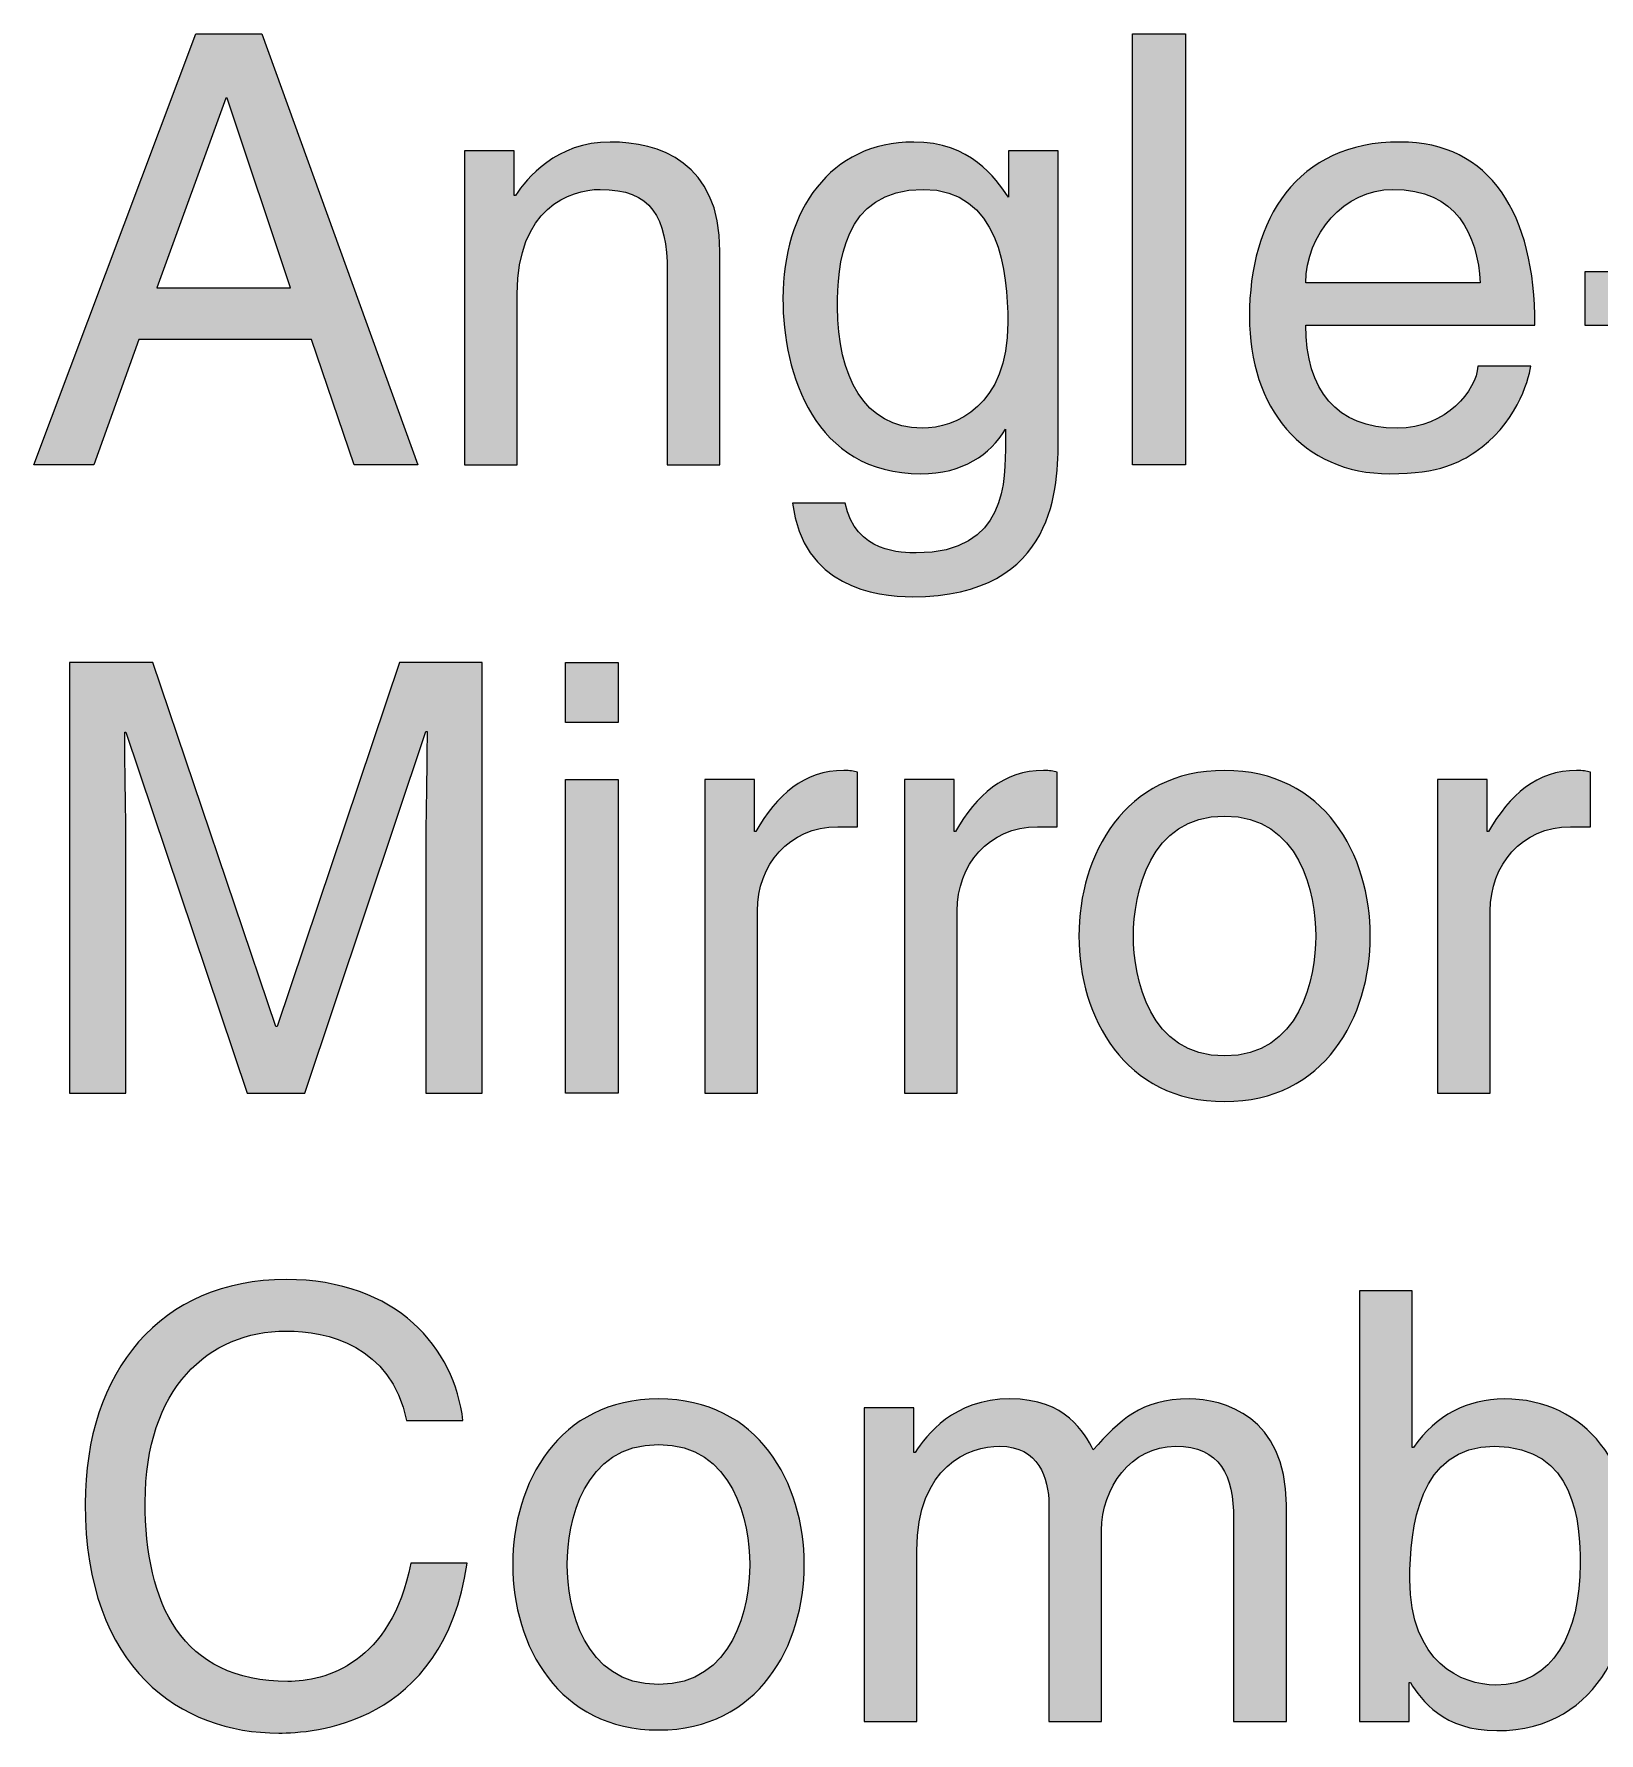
# Model space of a CAD drawing. Extents: x -86 to 126, y -69 to 90.
# Drawn here: x 24.13 to 43.46, y -69.13 to -48.15 of the extents above; entities that cross this region are included whole.
import ezdxf

# ---------------------------------------------------------------- set-up
doc = ezdxf.new("R2010")
doc.units = 0
doc.header["$MEASUREMENT"] = 0
doc.layers.add('MODEL_NAME', color=3, linetype='CONTINUOUS')

# ---------------------------------------------------------------- blocks, each defined once
blk = doc.blocks.new('AI9-BLK1')
at = {"layer": 'MODEL_NAME'}
h = blk.add_hatch(color=2, dxfattribs=at)
edge = h.paths.add_edge_path(flags=16)
edge.add_spline(control_points=[(-17.861, -0.405), (-17.861, -0.405), (-18.647, 1.936), (-18.647, 1.936), (-18.647, 1.936), (-18.662, 1.936), (-18.662, 1.936), (-18.662, 1.936), (-19.514, -0.405), (-19.514, -0.405), (-19.514, -0.405), (-17.861, -0.405), (-17.861, -0.405)], knot_values=[0, 0, 0, 0, 1, 1, 1, 2, 2, 2, 3, 3, 3, 4, 4, 4, 4], degree=3, periodic=0)
edge = h.paths.add_edge_path()
edge.add_spline(control_points=[(-19.736, -1.042), (-19.736, -1.042), (-20.291, -2.591), (-20.291, -2.591), (-20.291, -2.591), (-21.032, -2.591), (-21.032, -2.591), (-21.032, -2.591), (-19.032, 2.729), (-19.032, 2.729), (-19.032, 2.729), (-18.217, 2.729), (-18.217, 2.729), (-18.217, 2.729), (-16.291, -2.591), (-16.291, -2.591), (-16.291, -2.591), (-17.076, -2.591), (-17.076, -2.591), (-17.076, -2.591), (-17.602, -1.042), (-17.602, -1.042), (-17.602, -1.042), (-19.736, -1.042), (-19.736, -1.042)], knot_values=[0, 0, 0, 0, 1, 1, 1, 2, 2, 2, 3, 3, 3, 4, 4, 4, 5, 5, 5, 6, 6, 6, 7, 7, 7, 8, 8, 8, 8], degree=3, periodic=0)
h = blk.add_hatch(color=2, dxfattribs=at)
edge = h.paths.add_edge_path()
edge.add_spline(control_points=[(-6.808, -2.591), (-6.808, -2.591), (-7.46, -2.591), (-7.46, -2.591), (-7.46, -2.591), (-7.46, 2.729), (-7.46, 2.729), (-7.46, 2.729), (-6.808, 2.729), (-6.808, 2.729), (-6.808, 2.729), (-6.808, -2.591), (-6.808, -2.591)], knot_values=[0, 0, 0, 0, 1, 1, 1, 2, 2, 2, 3, 3, 3, 4, 4, 4, 4], degree=3, periodic=0)
h = blk.add_hatch(color=2, dxfattribs=at)
edge = h.paths.add_edge_path()
edge.add_spline(control_points=[(-12.557, -2.591), (-12.557, -2.591), (-13.209, -2.591), (-13.209, -2.591), (-13.209, -2.591), (-13.209, -0.205), (-13.209, -0.205), (-13.209, 0.469), (-13.402, 0.81), (-14.039, 0.81), (-14.409, 0.81), (-15.061, 0.573), (-15.061, -0.479), (-15.061, -0.479), (-15.061, -2.591), (-15.061, -2.591), (-15.061, -2.591), (-15.713, -2.591), (-15.713, -2.591), (-15.713, -2.591), (-15.713, 1.284), (-15.713, 1.284), (-15.713, 1.284), (-15.098, 1.284), (-15.098, 1.284), (-15.098, 1.284), (-15.098, 0.736), (-15.098, 0.736), (-15.098, 0.736), (-15.083, 0.736), (-15.083, 0.736), (-14.943, 0.943), (-14.58, 1.395), (-13.913, 1.395), (-13.313, 1.395), (-12.557, 1.15), (-12.557, 0.047), (-12.557, 0.047), (-12.557, -2.591), (-12.557, -2.591)], knot_values=[0, 0, 0, 0, 1, 1, 1, 2, 2, 2, 3, 3, 3, 4, 4, 4, 5, 5, 5, 6, 6, 6, 7, 7, 7, 8, 8, 8, 9, 9, 9, 10, 10, 10, 11, 11, 11, 12, 12, 12, 13, 13, 13, 13], degree=3, periodic=0)
h = blk.add_hatch(color=2, dxfattribs=at)
edge = h.paths.add_edge_path(flags=16)
edge.add_spline(control_points=[(-10.061, -2.139), (-9.646, -2.139), (-9.001, -1.865), (-9.001, -0.835), (-9.001, -0.205), (-9.105, 0.81), (-10.046, 0.81), (-11.053, 0.81), (-11.105, -0.146), (-11.105, -0.642), (-11.105, -1.494), (-10.772, -2.139), (-10.061, -2.139)], knot_values=[0, 0, 0, 0, 1, 1, 1, 2, 2, 2, 3, 3, 3, 4, 4, 4, 4], degree=3, periodic=0)
edge = h.paths.add_edge_path()
edge.add_spline(control_points=[(-8.379, -2.272), (-8.379, -2.828), (-8.386, -4.22), (-10.179, -4.22), (-10.638, -4.22), (-11.535, -4.094), (-11.661, -3.065), (-11.661, -3.065), (-11.009, -3.065), (-11.009, -3.065), (-10.89, -3.68), (-10.29, -3.68), (-10.135, -3.68), (-9.009, -3.68), (-9.031, -2.776), (-9.031, -2.316), (-9.031, -2.316), (-9.031, -2.153), (-9.031, -2.153), (-9.216, -2.464), (-9.557, -2.702), (-10.075, -2.702), (-11.394, -2.702), (-11.779, -1.464), (-11.779, -0.538), (-11.779, 0.551), (-11.194, 1.395), (-10.164, 1.395), (-9.46, 1.395), (-9.157, 0.951), (-8.994, 0.714), (-8.994, 0.714), (-8.994, 1.284), (-8.994, 1.284), (-8.994, 1.284), (-8.379, 1.284), (-8.379, 1.284), (-8.379, 1.284), (-8.379, -2.272), (-8.379, -2.272)], knot_values=[0, 0, 0, 0, 1, 1, 1, 2, 2, 2, 3, 3, 3, 4, 4, 4, 5, 5, 5, 6, 6, 6, 7, 7, 7, 8, 8, 8, 9, 9, 9, 10, 10, 10, 11, 11, 11, 12, 12, 12, 13, 13, 13, 13], degree=3, periodic=0)
h = blk.add_hatch(color=2, dxfattribs=at)
edge = h.paths.add_edge_path(flags=16)
edge.add_spline(control_points=[(-3.164, -0.346), (-3.2, 0.254), (-3.452, 0.81), (-4.245, 0.81), (-4.845, 0.81), (-5.319, 0.254), (-5.319, -0.346), (-5.319, -0.346), (-3.164, -0.346), (-3.164, -0.346)], knot_values=[0, 0, 0, 0, 1, 1, 1, 2, 2, 2, 3, 3, 3, 3], degree=3, periodic=0)
edge = h.paths.add_edge_path()
edge.add_spline(control_points=[(-2.541, -1.375), (-2.563, -1.561), (-2.741, -2.109), (-3.23, -2.435), (-3.408, -2.553), (-3.66, -2.702), (-4.282, -2.702), (-5.371, -2.702), (-6.016, -1.879), (-6.016, -0.761), (-6.016, 0.439), (-5.438, 1.395), (-4.156, 1.395), (-3.038, 1.395), (-2.489, 0.506), (-2.489, -0.865), (-2.489, -0.865), (-5.319, -0.865), (-5.319, -0.865), (-5.319, -1.672), (-4.941, -2.139), (-4.193, -2.139), (-3.578, -2.139), (-3.215, -1.664), (-3.193, -1.375), (-3.193, -1.375), (-2.541, -1.375), (-2.541, -1.375)], knot_values=[0, 0, 0, 0, 1, 1, 1, 2, 2, 2, 3, 3, 3, 4, 4, 4, 5, 5, 5, 6, 6, 6, 7, 7, 7, 8, 8, 8, 9, 9, 9, 9], degree=3, periodic=0)
h = blk.add_hatch(color=2, dxfattribs=at)
edge = h.paths.add_edge_path()
edge.add_spline(control_points=[(-0.052, -0.872), (-0.052, -0.872), (-1.867, -0.872), (-1.867, -0.872), (-1.867, -0.872), (-1.867, -0.205), (-1.867, -0.205), (-1.867, -0.205), (-0.052, -0.205), (-0.052, -0.205), (-0.052, -0.205), (-0.052, -0.872), (-0.052, -0.872)], knot_values=[0, 0, 0, 0, 1, 1, 1, 2, 2, 2, 3, 3, 3, 4, 4, 4, 4], degree=3, periodic=0)
h = blk.add_hatch(color=2, dxfattribs=at)
edge = h.paths.add_edge_path()
edge.add_spline(control_points=[(-16.191, -10.352), (-16.191, -10.352), (-16.191, -7.21), (-16.191, -7.21), (-16.191, -7.055), (-16.176, -6.381), (-16.176, -5.884), (-16.176, -5.884), (-16.191, -5.884), (-16.191, -5.884), (-16.191, -5.884), (-17.687, -10.352), (-17.687, -10.352), (-17.687, -10.352), (-18.399, -10.352), (-18.399, -10.352), (-18.399, -10.352), (-19.895, -5.892), (-19.895, -5.892), (-19.895, -5.892), (-19.91, -5.892), (-19.91, -5.892), (-19.91, -6.381), (-19.895, -7.055), (-19.895, -7.21), (-19.895, -7.21), (-19.895, -10.352), (-19.895, -10.352), (-19.895, -10.352), (-20.591, -10.352), (-20.591, -10.352), (-20.591, -10.352), (-20.591, -5.032), (-20.591, -5.032), (-20.591, -5.032), (-19.562, -5.032), (-19.562, -5.032), (-19.562, -5.032), (-18.043, -9.529), (-18.043, -9.529), (-18.043, -9.529), (-18.028, -9.529), (-18.028, -9.529), (-18.028, -9.529), (-16.517, -5.032), (-16.517, -5.032), (-16.517, -5.032), (-15.494, -5.032), (-15.494, -5.032), (-15.494, -5.032), (-15.494, -10.352), (-15.494, -10.352), (-15.494, -10.352), (-16.191, -10.352), (-16.191, -10.352)], knot_values=[0, 0, 0, 0, 1, 1, 1, 2, 2, 2, 3, 3, 3, 4, 4, 4, 5, 5, 5, 6, 6, 6, 7, 7, 7, 8, 8, 8, 9, 9, 9, 10, 10, 10, 11, 11, 11, 12, 12, 12, 13, 13, 13, 14, 14, 14, 15, 15, 15, 16, 16, 16, 17, 17, 17, 18, 18, 18, 18], degree=3, periodic=0)
h = blk.add_hatch(color=2, dxfattribs=at)
edge = h.paths.add_edge_path()
edge.add_spline(control_points=[(-13.813, -10.352), (-13.813, -10.352), (-14.465, -10.352), (-14.465, -10.352), (-14.465, -10.352), (-14.465, -6.477), (-14.465, -6.477), (-14.465, -6.477), (-13.813, -6.477), (-13.813, -6.477), (-13.813, -6.477), (-13.813, -10.352), (-13.813, -10.352)], knot_values=[0, 0, 0, 0, 1, 1, 1, 2, 2, 2, 3, 3, 3, 4, 4, 4, 4], degree=3, periodic=0)
edge = h.paths.add_edge_path()
edge.add_spline(control_points=[(-14.465, -5.773), (-14.465, -5.773), (-14.465, -5.032), (-14.465, -5.032), (-14.465, -5.032), (-13.813, -5.032), (-13.813, -5.032), (-13.813, -5.032), (-13.813, -5.773), (-13.813, -5.773), (-13.813, -5.773), (-14.465, -5.773), (-14.465, -5.773)], knot_values=[0, 0, 0, 0, 1, 1, 1, 2, 2, 2, 3, 3, 3, 4, 4, 4, 4], degree=3, periodic=0)
h = blk.add_hatch(color=2, dxfattribs=at)
edge = h.paths.add_edge_path()
edge.add_spline(control_points=[(-12.094, -10.352), (-12.094, -10.352), (-12.746, -10.352), (-12.746, -10.352), (-12.746, -10.352), (-12.746, -6.477), (-12.746, -6.477), (-12.746, -6.477), (-12.131, -6.477), (-12.131, -6.477), (-12.131, -6.477), (-12.131, -7.122), (-12.131, -7.122), (-12.131, -7.122), (-12.116, -7.122), (-12.116, -7.122), (-11.857, -6.67), (-11.516, -6.366), (-11.027, -6.366), (-10.946, -6.366), (-10.909, -6.373), (-10.857, -6.388), (-10.857, -6.388), (-10.857, -7.062), (-10.857, -7.062), (-10.857, -7.062), (-11.101, -7.062), (-11.101, -7.062), (-11.709, -7.062), (-12.094, -7.537), (-12.094, -8.1), (-12.094, -8.1), (-12.094, -10.352), (-12.094, -10.352)], knot_values=[0, 0, 0, 0, 1, 1, 1, 2, 2, 2, 3, 3, 3, 4, 4, 4, 5, 5, 5, 6, 6, 6, 7, 7, 7, 8, 8, 8, 9, 9, 9, 10, 10, 10, 11, 11, 11, 11], degree=3, periodic=0)
h = blk.add_hatch(color=2, dxfattribs=at)
edge = h.paths.add_edge_path()
edge.add_spline(control_points=[(-9.627, -10.352), (-9.627, -10.352), (-10.279, -10.352), (-10.279, -10.352), (-10.279, -10.352), (-10.279, -6.477), (-10.279, -6.477), (-10.279, -6.477), (-9.664, -6.477), (-9.664, -6.477), (-9.664, -6.477), (-9.664, -7.122), (-9.664, -7.122), (-9.664, -7.122), (-9.649, -7.122), (-9.649, -7.122), (-9.39, -6.67), (-9.049, -6.366), (-8.56, -6.366), (-8.479, -6.366), (-8.442, -6.373), (-8.39, -6.388), (-8.39, -6.388), (-8.39, -7.062), (-8.39, -7.062), (-8.39, -7.062), (-8.634, -7.062), (-8.634, -7.062), (-9.242, -7.062), (-9.627, -7.537), (-9.627, -8.1), (-9.627, -8.1), (-9.627, -10.352), (-9.627, -10.352)], knot_values=[0, 0, 0, 0, 1, 1, 1, 2, 2, 2, 3, 3, 3, 4, 4, 4, 5, 5, 5, 6, 6, 6, 7, 7, 7, 8, 8, 8, 9, 9, 9, 10, 10, 10, 11, 11, 11, 11], degree=3, periodic=0)
h = blk.add_hatch(color=2, dxfattribs=at)
edge = h.paths.add_edge_path(flags=16)
edge.add_spline(control_points=[(-6.323, -9.892), (-5.39, -9.892), (-5.197, -8.929), (-5.197, -8.411), (-5.197, -7.892), (-5.39, -6.929), (-6.323, -6.929), (-7.257, -6.929), (-7.449, -7.892), (-7.449, -8.411), (-7.449, -8.929), (-7.257, -9.892), (-6.323, -9.892)], knot_values=[0, 0, 0, 0, 1, 1, 1, 2, 2, 2, 3, 3, 3, 4, 4, 4, 4], degree=3, periodic=0)
edge = h.paths.add_edge_path()
edge.add_spline(control_points=[(-6.323, -6.366), (-5.086, -6.366), (-4.523, -7.411), (-4.523, -8.411), (-4.523, -9.411), (-5.086, -10.455), (-6.323, -10.455), (-7.56, -10.455), (-8.123, -9.411), (-8.123, -8.411), (-8.123, -7.411), (-7.56, -6.366), (-6.323, -6.366)], knot_values=[0, 0, 0, 0, 1, 1, 1, 2, 2, 2, 3, 3, 3, 4, 4, 4, 4], degree=3, periodic=0)
h = blk.add_hatch(color=2, dxfattribs=at)
edge = h.paths.add_edge_path()
edge.add_spline(control_points=[(-3.041, -10.352), (-3.041, -10.352), (-3.693, -10.352), (-3.693, -10.352), (-3.693, -10.352), (-3.693, -6.477), (-3.693, -6.477), (-3.693, -6.477), (-3.078, -6.477), (-3.078, -6.477), (-3.078, -6.477), (-3.078, -7.122), (-3.078, -7.122), (-3.078, -7.122), (-3.063, -7.122), (-3.063, -7.122), (-2.804, -6.67), (-2.463, -6.366), (-1.974, -6.366), (-1.893, -6.366), (-1.856, -6.373), (-1.804, -6.388), (-1.804, -6.388), (-1.804, -7.062), (-1.804, -7.062), (-1.804, -7.062), (-2.048, -7.062), (-2.048, -7.062), (-2.656, -7.062), (-3.041, -7.537), (-3.041, -8.1), (-3.041, -8.1), (-3.041, -10.352), (-3.041, -10.352)], knot_values=[0, 0, 0, 0, 1, 1, 1, 2, 2, 2, 3, 3, 3, 4, 4, 4, 5, 5, 5, 6, 6, 6, 7, 7, 7, 8, 8, 8, 9, 9, 9, 10, 10, 10, 11, 11, 11, 11], degree=3, periodic=0)
h = blk.add_hatch(color=2, dxfattribs=at)
edge = h.paths.add_edge_path()
edge.add_spline(control_points=[(-16.428, -14.394), (-16.628, -13.461), (-17.406, -13.29), (-17.917, -13.29), (-18.88, -13.29), (-19.658, -14.001), (-19.658, -15.401), (-19.658, -16.653), (-19.213, -17.616), (-17.895, -17.616), (-17.428, -17.616), (-16.621, -17.394), (-16.376, -16.157), (-16.376, -16.157), (-15.68, -16.157), (-15.68, -16.157), (-15.976, -18.165), (-17.606, -18.254), (-18.006, -18.254), (-19.213, -18.254), (-20.399, -17.468), (-20.399, -15.424), (-20.399, -13.786), (-19.465, -12.653), (-17.917, -12.653), (-16.546, -12.653), (-15.835, -13.505), (-15.732, -14.394), (-15.732, -14.394), (-16.428, -14.394), (-16.428, -14.394)], knot_values=[0, 0, 0, 0, 1, 1, 1, 2, 2, 2, 3, 3, 3, 4, 4, 4, 5, 5, 5, 6, 6, 6, 7, 7, 7, 8, 8, 8, 9, 9, 9, 10, 10, 10, 10], degree=3, periodic=0)
h = blk.add_hatch(color=2, dxfattribs=at)
edge = h.paths.add_edge_path(flags=16)
edge.add_spline(control_points=[(-2.989, -14.712), (-3.93, -14.712), (-4.034, -15.727), (-4.034, -16.357), (-4.034, -17.387), (-3.389, -17.661), (-2.974, -17.661), (-2.263, -17.661), (-1.93, -17.016), (-1.93, -16.164), (-1.93, -15.668), (-1.982, -14.712), (-2.989, -14.712)], knot_values=[0, 0, 0, 0, 1, 1, 1, 2, 2, 2, 3, 3, 3, 4, 4, 4, 4], degree=3, periodic=0)
edge = h.paths.add_edge_path()
edge.add_spline(control_points=[(-4.656, -18.113), (-4.656, -18.113), (-4.656, -12.794), (-4.656, -12.794), (-4.656, -12.794), (-4.004, -12.794), (-4.004, -12.794), (-4.004, -12.794), (-4.004, -14.727), (-4.004, -14.727), (-4.004, -14.727), (-3.989, -14.727), (-3.989, -14.727), (-3.708, -14.32), (-3.323, -14.134), (-2.871, -14.127), (-1.841, -14.127), (-1.256, -14.972), (-1.256, -16.061), (-1.256, -16.987), (-1.641, -18.224), (-2.96, -18.224), (-3.619, -18.224), (-3.893, -17.846), (-4.027, -17.631), (-4.027, -17.631), (-4.041, -17.631), (-4.041, -17.631), (-4.041, -17.631), (-4.041, -18.113), (-4.041, -18.113), (-4.041, -18.113), (-4.656, -18.113), (-4.656, -18.113)], knot_values=[0, 0, 0, 0, 1, 1, 1, 2, 2, 2, 3, 3, 3, 4, 4, 4, 5, 5, 5, 6, 6, 6, 7, 7, 7, 8, 8, 8, 9, 9, 9, 10, 10, 10, 11, 11, 11, 11], degree=3, periodic=0)
h = blk.add_hatch(color=2, dxfattribs=at)
edge = h.paths.add_edge_path(flags=16)
edge.add_spline(control_points=[(-13.316, -17.654), (-12.383, -17.654), (-12.19, -16.69), (-12.19, -16.172), (-12.19, -15.653), (-12.383, -14.69), (-13.316, -14.69), (-14.25, -14.69), (-14.443, -15.653), (-14.443, -16.172), (-14.443, -16.69), (-14.25, -17.654), (-13.316, -17.654)], knot_values=[0, 0, 0, 0, 1, 1, 1, 2, 2, 2, 3, 3, 3, 4, 4, 4, 4], degree=3, periodic=0)
edge = h.paths.add_edge_path()
edge.add_spline(control_points=[(-13.316, -14.127), (-12.079, -14.127), (-11.516, -15.172), (-11.516, -16.172), (-11.516, -17.172), (-12.079, -18.216), (-13.316, -18.216), (-14.554, -18.216), (-15.117, -17.172), (-15.117, -16.172), (-15.117, -15.172), (-14.554, -14.127), (-13.316, -14.127)], knot_values=[0, 0, 0, 0, 1, 1, 1, 2, 2, 2, 3, 3, 3, 4, 4, 4, 4], degree=3, periodic=0)
h = blk.add_hatch(color=2, dxfattribs=at)
edge = h.paths.add_edge_path()
edge.add_spline(control_points=[(-10.775, -14.238), (-10.775, -14.238), (-10.161, -14.238), (-10.161, -14.238), (-10.161, -14.238), (-10.161, -14.787), (-10.161, -14.787), (-10.161, -14.787), (-10.146, -14.787), (-10.146, -14.787), (-10.005, -14.579), (-9.672, -14.127), (-8.975, -14.127), (-8.279, -14.127), (-8.057, -14.549), (-7.945, -14.757), (-7.62, -14.394), (-7.36, -14.127), (-6.76, -14.127), (-6.345, -14.127), (-5.56, -14.342), (-5.56, -15.431), (-5.56, -15.431), (-5.56, -18.113), (-5.56, -18.113), (-5.56, -18.113), (-6.212, -18.113), (-6.212, -18.113), (-6.212, -18.113), (-6.212, -15.609), (-6.212, -15.609), (-6.212, -15.075), (-6.375, -14.712), (-6.93, -14.712), (-7.479, -14.712), (-7.842, -15.231), (-7.842, -15.749), (-7.842, -15.749), (-7.842, -18.113), (-7.842, -18.113), (-7.842, -18.113), (-8.494, -18.113), (-8.494, -18.113), (-8.494, -18.113), (-8.494, -15.431), (-8.494, -15.431), (-8.494, -15.105), (-8.62, -14.712), (-9.101, -14.712), (-9.472, -14.712), (-10.124, -14.949), (-10.124, -16.001), (-10.124, -16.001), (-10.124, -18.113), (-10.124, -18.113), (-10.124, -18.113), (-10.775, -18.113), (-10.775, -18.113), (-10.775, -18.113), (-10.775, -14.238), (-10.775, -14.238)], knot_values=[0, 0, 0, 0, 1, 1, 1, 2, 2, 2, 3, 3, 3, 4, 4, 4, 5, 5, 5, 6, 6, 6, 7, 7, 7, 8, 8, 8, 9, 9, 9, 10, 10, 10, 11, 11, 11, 12, 12, 12, 13, 13, 13, 14, 14, 14, 15, 15, 15, 16, 16, 16, 17, 17, 17, 18, 18, 18, 19, 19, 19, 20, 20, 20, 20], degree=3, periodic=0)
at = {"layer": 'MODEL_NAME', "color": 2}
for points in [[(-19.736, -1.042), (-20.291, -2.591), (-21.032, -2.591), (-19.032, 2.729), (-18.217, 2.729), (-16.291, -2.591), (-17.076, -2.591), (-17.602, -1.042)], [(-6.808, -2.591), (-7.46, -2.591), (-7.46, 2.729), (-6.808, 2.729)], [(-17.861, -0.405), (-18.647, 1.936), (-18.662, 1.936), (-19.514, -0.405)], [(-0.052, -0.872), (-1.867, -0.872), (-1.867, -0.205), (-0.052, -0.205)], [(-14.465, -5.773), (-14.465, -5.032), (-13.813, -5.032), (-13.813, -5.773)], [(-13.813, -10.352), (-14.465, -10.352), (-14.465, -6.477), (-13.813, -6.477)]]:
    blk.add_lwpolyline(points, close=True, dxfattribs=at)
for points, knots in [([(-12.557, -2.591), (-12.557, -2.591), (-13.209, -2.591), (-13.209, -2.591), (-13.209, -2.591), (-13.209, -0.205), (-13.209, -0.205), (-13.209, 0.469), (-13.402, 0.81), (-14.039, 0.81), (-14.409, 0.81), (-15.061, 0.573), (-15.061, -0.479), (-15.061, -0.479), (-15.061, -2.591), (-15.061, -2.591), (-15.061, -2.591), (-15.713, -2.591), (-15.713, -2.591), (-15.713, -2.591), (-15.713, 1.284), (-15.713, 1.284), (-15.713, 1.284), (-15.098, 1.284), (-15.098, 1.284), (-15.098, 1.284), (-15.098, 0.736), (-15.098, 0.736), (-15.098, 0.736), (-15.083, 0.736), (-15.083, 0.736), (-14.943, 0.943), (-14.58, 1.395), (-13.913, 1.395), (-13.313, 1.395), (-12.557, 1.15), (-12.557, 0.047), (-12.557, 0.047), (-12.557, -2.591), (-12.557, -2.591)], [0, 0, 0, 0, 1, 1, 1, 2, 2, 2, 3, 3, 3, 4, 4, 4, 5, 5, 5, 6, 6, 6, 7, 7, 7, 8, 8, 8, 9, 9, 9, 10, 10, 10, 11, 11, 11, 12, 12, 12, 13, 13, 13, 13]), ([(-8.379, -2.272), (-8.379, -2.828), (-8.386, -4.22), (-10.179, -4.22), (-10.638, -4.22), (-11.535, -4.094), (-11.661, -3.065), (-11.661, -3.065), (-11.009, -3.065), (-11.009, -3.065), (-10.89, -3.68), (-10.29, -3.68), (-10.135, -3.68), (-9.009, -3.68), (-9.031, -2.776), (-9.031, -2.316), (-9.031, -2.316), (-9.031, -2.153), (-9.031, -2.153), (-9.216, -2.464), (-9.557, -2.702), (-10.075, -2.702), (-11.394, -2.702), (-11.779, -1.464), (-11.779, -0.538), (-11.779, 0.551), (-11.194, 1.395), (-10.164, 1.395), (-9.46, 1.395), (-9.157, 0.951), (-8.994, 0.714), (-8.994, 0.714), (-8.994, 1.284), (-8.994, 1.284), (-8.994, 1.284), (-8.379, 1.284), (-8.379, 1.284), (-8.379, 1.284), (-8.379, -2.272), (-8.379, -2.272)], [0, 0, 0, 0, 1, 1, 1, 2, 2, 2, 3, 3, 3, 4, 4, 4, 5, 5, 5, 6, 6, 6, 7, 7, 7, 8, 8, 8, 9, 9, 9, 10, 10, 10, 11, 11, 11, 12, 12, 12, 13, 13, 13, 13]), ([(-2.541, -1.375), (-2.563, -1.561), (-2.741, -2.109), (-3.23, -2.435), (-3.408, -2.553), (-3.66, -2.702), (-4.282, -2.702), (-5.371, -2.702), (-6.016, -1.879), (-6.016, -0.761), (-6.016, 0.439), (-5.438, 1.395), (-4.156, 1.395), (-3.038, 1.395), (-2.489, 0.506), (-2.489, -0.865), (-2.489, -0.865), (-5.319, -0.865), (-5.319, -0.865), (-5.319, -1.672), (-4.941, -2.139), (-4.193, -2.139), (-3.578, -2.139), (-3.215, -1.664), (-3.193, -1.375), (-3.193, -1.375), (-2.541, -1.375), (-2.541, -1.375)], [0, 0, 0, 0, 1, 1, 1, 2, 2, 2, 3, 3, 3, 4, 4, 4, 5, 5, 5, 6, 6, 6, 7, 7, 7, 8, 8, 8, 9, 9, 9, 9]), ([(-10.061, -2.139), (-9.646, -2.139), (-9.001, -1.865), (-9.001, -0.835), (-9.001, -0.205), (-9.105, 0.81), (-10.046, 0.81), (-11.053, 0.81), (-11.105, -0.146), (-11.105, -0.642), (-11.105, -1.494), (-10.772, -2.139), (-10.061, -2.139)], [0, 0, 0, 0, 1, 1, 1, 2, 2, 2, 3, 3, 3, 4, 4, 4, 4]), ([(-3.164, -0.346), (-3.2, 0.254), (-3.452, 0.81), (-4.245, 0.81), (-4.845, 0.81), (-5.319, 0.254), (-5.319, -0.346), (-5.319, -0.346), (-3.164, -0.346), (-3.164, -0.346)], [0, 0, 0, 0, 1, 1, 1, 2, 2, 2, 3, 3, 3, 3]), ([(-16.191, -10.352), (-16.191, -10.352), (-16.191, -7.21), (-16.191, -7.21), (-16.191, -7.055), (-16.176, -6.381), (-16.176, -5.884), (-16.176, -5.884), (-16.191, -5.884), (-16.191, -5.884), (-16.191, -5.884), (-17.687, -10.352), (-17.687, -10.352), (-17.687, -10.352), (-18.399, -10.352), (-18.399, -10.352), (-18.399, -10.352), (-19.895, -5.892), (-19.895, -5.892), (-19.895, -5.892), (-19.91, -5.892), (-19.91, -5.892), (-19.91, -6.381), (-19.895, -7.055), (-19.895, -7.21), (-19.895, -7.21), (-19.895, -10.352), (-19.895, -10.352), (-19.895, -10.352), (-20.591, -10.352), (-20.591, -10.352), (-20.591, -10.352), (-20.591, -5.032), (-20.591, -5.032), (-20.591, -5.032), (-19.562, -5.032), (-19.562, -5.032), (-19.562, -5.032), (-18.043, -9.529), (-18.043, -9.529), (-18.043, -9.529), (-18.028, -9.529), (-18.028, -9.529), (-18.028, -9.529), (-16.517, -5.032), (-16.517, -5.032), (-16.517, -5.032), (-15.494, -5.032), (-15.494, -5.032), (-15.494, -5.032), (-15.494, -10.352), (-15.494, -10.352), (-15.494, -10.352), (-16.191, -10.352), (-16.191, -10.352)], [0, 0, 0, 0, 1, 1, 1, 2, 2, 2, 3, 3, 3, 4, 4, 4, 5, 5, 5, 6, 6, 6, 7, 7, 7, 8, 8, 8, 9, 9, 9, 10, 10, 10, 11, 11, 11, 12, 12, 12, 13, 13, 13, 14, 14, 14, 15, 15, 15, 16, 16, 16, 17, 17, 17, 18, 18, 18, 18]), ([(-12.094, -10.352), (-12.094, -10.352), (-12.746, -10.352), (-12.746, -10.352), (-12.746, -10.352), (-12.746, -6.477), (-12.746, -6.477), (-12.746, -6.477), (-12.131, -6.477), (-12.131, -6.477), (-12.131, -6.477), (-12.131, -7.122), (-12.131, -7.122), (-12.131, -7.122), (-12.116, -7.122), (-12.116, -7.122), (-11.857, -6.67), (-11.516, -6.366), (-11.027, -6.366), (-10.946, -6.366), (-10.909, -6.373), (-10.857, -6.388), (-10.857, -6.388), (-10.857, -7.062), (-10.857, -7.062), (-10.857, -7.062), (-11.101, -7.062), (-11.101, -7.062), (-11.709, -7.062), (-12.094, -7.537), (-12.094, -8.1), (-12.094, -8.1), (-12.094, -10.352), (-12.094, -10.352)], [0, 0, 0, 0, 1, 1, 1, 2, 2, 2, 3, 3, 3, 4, 4, 4, 5, 5, 5, 6, 6, 6, 7, 7, 7, 8, 8, 8, 9, 9, 9, 10, 10, 10, 11, 11, 11, 11]), ([(-9.627, -10.352), (-9.627, -10.352), (-10.279, -10.352), (-10.279, -10.352), (-10.279, -10.352), (-10.279, -6.477), (-10.279, -6.477), (-10.279, -6.477), (-9.664, -6.477), (-9.664, -6.477), (-9.664, -6.477), (-9.664, -7.122), (-9.664, -7.122), (-9.664, -7.122), (-9.649, -7.122), (-9.649, -7.122), (-9.39, -6.67), (-9.049, -6.366), (-8.56, -6.366), (-8.479, -6.366), (-8.442, -6.373), (-8.39, -6.388), (-8.39, -6.388), (-8.39, -7.062), (-8.39, -7.062), (-8.39, -7.062), (-8.634, -7.062), (-8.634, -7.062), (-9.242, -7.062), (-9.627, -7.537), (-9.627, -8.1), (-9.627, -8.1), (-9.627, -10.352), (-9.627, -10.352)], [0, 0, 0, 0, 1, 1, 1, 2, 2, 2, 3, 3, 3, 4, 4, 4, 5, 5, 5, 6, 6, 6, 7, 7, 7, 8, 8, 8, 9, 9, 9, 10, 10, 10, 11, 11, 11, 11]), ([(-6.323, -6.366), (-5.086, -6.366), (-4.523, -7.411), (-4.523, -8.411), (-4.523, -9.411), (-5.086, -10.455), (-6.323, -10.455), (-7.56, -10.455), (-8.123, -9.411), (-8.123, -8.411), (-8.123, -7.411), (-7.56, -6.366), (-6.323, -6.366)], [0, 0, 0, 0, 1, 1, 1, 2, 2, 2, 3, 3, 3, 4, 4, 4, 4]), ([(-3.041, -10.352), (-3.041, -10.352), (-3.693, -10.352), (-3.693, -10.352), (-3.693, -10.352), (-3.693, -6.477), (-3.693, -6.477), (-3.693, -6.477), (-3.078, -6.477), (-3.078, -6.477), (-3.078, -6.477), (-3.078, -7.122), (-3.078, -7.122), (-3.078, -7.122), (-3.063, -7.122), (-3.063, -7.122), (-2.804, -6.67), (-2.463, -6.366), (-1.974, -6.366), (-1.893, -6.366), (-1.856, -6.373), (-1.804, -6.388), (-1.804, -6.388), (-1.804, -7.062), (-1.804, -7.062), (-1.804, -7.062), (-2.048, -7.062), (-2.048, -7.062), (-2.656, -7.062), (-3.041, -7.537), (-3.041, -8.1), (-3.041, -8.1), (-3.041, -10.352), (-3.041, -10.352)], [0, 0, 0, 0, 1, 1, 1, 2, 2, 2, 3, 3, 3, 4, 4, 4, 5, 5, 5, 6, 6, 6, 7, 7, 7, 8, 8, 8, 9, 9, 9, 10, 10, 10, 11, 11, 11, 11]), ([(-6.323, -9.892), (-5.39, -9.892), (-5.197, -8.929), (-5.197, -8.411), (-5.197, -7.892), (-5.39, -6.929), (-6.323, -6.929), (-7.257, -6.929), (-7.449, -7.892), (-7.449, -8.411), (-7.449, -8.929), (-7.257, -9.892), (-6.323, -9.892)], [0, 0, 0, 0, 1, 1, 1, 2, 2, 2, 3, 3, 3, 4, 4, 4, 4]), ([(-16.428, -14.394), (-16.628, -13.461), (-17.406, -13.29), (-17.917, -13.29), (-18.88, -13.29), (-19.658, -14.001), (-19.658, -15.401), (-19.658, -16.653), (-19.213, -17.616), (-17.895, -17.616), (-17.428, -17.616), (-16.621, -17.394), (-16.376, -16.157), (-16.376, -16.157), (-15.68, -16.157), (-15.68, -16.157), (-15.976, -18.165), (-17.606, -18.254), (-18.006, -18.254), (-19.213, -18.254), (-20.399, -17.468), (-20.399, -15.424), (-20.399, -13.786), (-19.465, -12.653), (-17.917, -12.653), (-16.546, -12.653), (-15.835, -13.505), (-15.732, -14.394), (-15.732, -14.394), (-16.428, -14.394), (-16.428, -14.394)], [0, 0, 0, 0, 1, 1, 1, 2, 2, 2, 3, 3, 3, 4, 4, 4, 5, 5, 5, 6, 6, 6, 7, 7, 7, 8, 8, 8, 9, 9, 9, 10, 10, 10, 10]), ([(-4.656, -18.113), (-4.656, -18.113), (-4.656, -12.794), (-4.656, -12.794), (-4.656, -12.794), (-4.004, -12.794), (-4.004, -12.794), (-4.004, -12.794), (-4.004, -14.727), (-4.004, -14.727), (-4.004, -14.727), (-3.989, -14.727), (-3.989, -14.727), (-3.708, -14.32), (-3.323, -14.134), (-2.871, -14.127), (-1.841, -14.127), (-1.256, -14.972), (-1.256, -16.061), (-1.256, -16.987), (-1.641, -18.224), (-2.96, -18.224), (-3.619, -18.224), (-3.893, -17.846), (-4.027, -17.631), (-4.027, -17.631), (-4.041, -17.631), (-4.041, -17.631), (-4.041, -17.631), (-4.041, -18.113), (-4.041, -18.113), (-4.041, -18.113), (-4.656, -18.113), (-4.656, -18.113)], [0, 0, 0, 0, 1, 1, 1, 2, 2, 2, 3, 3, 3, 4, 4, 4, 5, 5, 5, 6, 6, 6, 7, 7, 7, 8, 8, 8, 9, 9, 9, 10, 10, 10, 11, 11, 11, 11]), ([(-13.316, -14.127), (-12.079, -14.127), (-11.516, -15.172), (-11.516, -16.172), (-11.516, -17.172), (-12.079, -18.216), (-13.316, -18.216), (-14.554, -18.216), (-15.117, -17.172), (-15.117, -16.172), (-15.117, -15.172), (-14.554, -14.127), (-13.316, -14.127)], [0, 0, 0, 0, 1, 1, 1, 2, 2, 2, 3, 3, 3, 4, 4, 4, 4]), ([(-10.775, -14.238), (-10.775, -14.238), (-10.161, -14.238), (-10.161, -14.238), (-10.161, -14.238), (-10.161, -14.787), (-10.161, -14.787), (-10.161, -14.787), (-10.146, -14.787), (-10.146, -14.787), (-10.005, -14.579), (-9.672, -14.127), (-8.975, -14.127), (-8.279, -14.127), (-8.057, -14.549), (-7.945, -14.757), (-7.62, -14.394), (-7.36, -14.127), (-6.76, -14.127), (-6.345, -14.127), (-5.56, -14.342), (-5.56, -15.431), (-5.56, -15.431), (-5.56, -18.113), (-5.56, -18.113), (-5.56, -18.113), (-6.212, -18.113), (-6.212, -18.113), (-6.212, -18.113), (-6.212, -15.609), (-6.212, -15.609), (-6.212, -15.075), (-6.375, -14.712), (-6.93, -14.712), (-7.479, -14.712), (-7.842, -15.231), (-7.842, -15.749), (-7.842, -15.749), (-7.842, -18.113), (-7.842, -18.113), (-7.842, -18.113), (-8.494, -18.113), (-8.494, -18.113), (-8.494, -18.113), (-8.494, -15.431), (-8.494, -15.431), (-8.494, -15.105), (-8.62, -14.712), (-9.101, -14.712), (-9.472, -14.712), (-10.124, -14.949), (-10.124, -16.001), (-10.124, -16.001), (-10.124, -18.113), (-10.124, -18.113), (-10.124, -18.113), (-10.775, -18.113), (-10.775, -18.113), (-10.775, -18.113), (-10.775, -14.238), (-10.775, -14.238)], [0, 0, 0, 0, 1, 1, 1, 2, 2, 2, 3, 3, 3, 4, 4, 4, 5, 5, 5, 6, 6, 6, 7, 7, 7, 8, 8, 8, 9, 9, 9, 10, 10, 10, 11, 11, 11, 12, 12, 12, 13, 13, 13, 14, 14, 14, 15, 15, 15, 16, 16, 16, 17, 17, 17, 18, 18, 18, 19, 19, 19, 20, 20, 20, 20]), ([(-13.316, -17.654), (-12.383, -17.654), (-12.19, -16.69), (-12.19, -16.172), (-12.19, -15.653), (-12.383, -14.69), (-13.316, -14.69), (-14.25, -14.69), (-14.443, -15.653), (-14.443, -16.172), (-14.443, -16.69), (-14.25, -17.654), (-13.316, -17.654)], [0, 0, 0, 0, 1, 1, 1, 2, 2, 2, 3, 3, 3, 4, 4, 4, 4]), ([(-2.989, -14.712), (-3.93, -14.712), (-4.034, -15.727), (-4.034, -16.357), (-4.034, -17.387), (-3.389, -17.661), (-2.974, -17.661), (-2.263, -17.661), (-1.93, -17.016), (-1.93, -16.164), (-1.93, -15.668), (-1.982, -14.712), (-2.989, -14.712)], [0, 0, 0, 0, 1, 1, 1, 2, 2, 2, 3, 3, 3, 4, 4, 4, 4])]:
    blk.add_open_spline(points, degree=3, knots=knots, dxfattribs=at)

msp = doc.modelspace()

# ---------------------------------------------------------------- block references
at = {"layer": 'MODEL_NAME', "color": 2}
msp.add_blockref('AI9-BLK1', (45.157, -50.877), dxfattribs=at)

doc.saveas('drawing.dxf')
